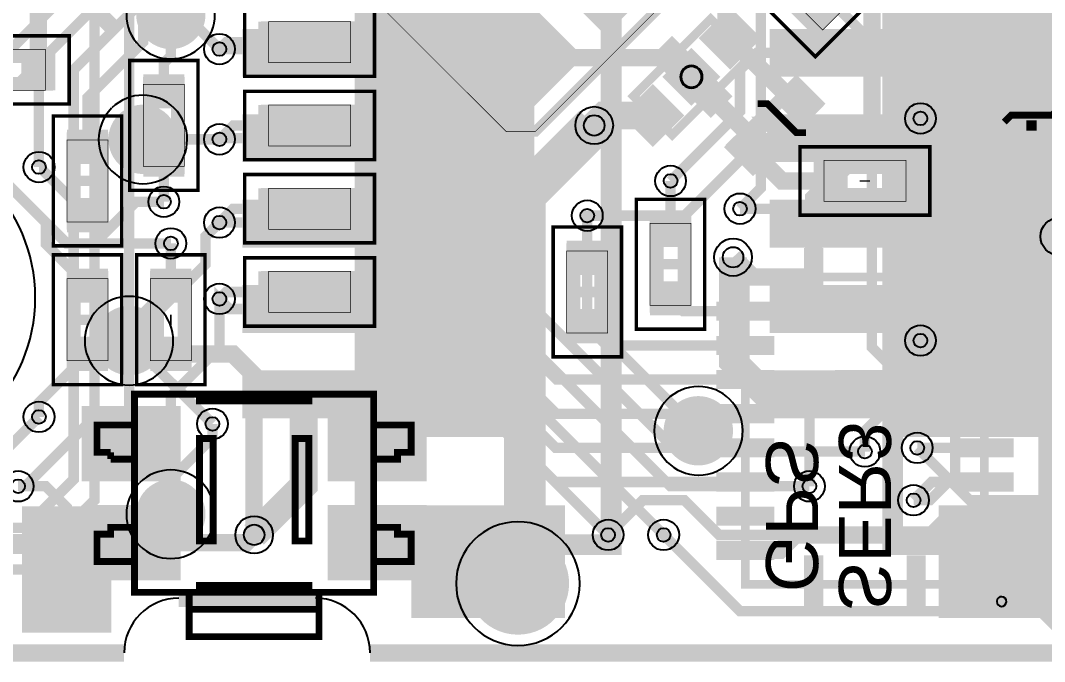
# Model space of a CAD drawing. Extents: x -347 to 2944, y -33 to 1648.
# Drawn here: x 873 to 1464, y -5 to 364 of the extents above; entities that cross this region are included whole.
import ezdxf

# ---------------------------------------------------------------- set-up
doc = ezdxf.new("R2010")
doc.units = 9
for name, color, linetype, true_color in [('BoardOutline', 7, 'Continuous', 0xff00ff), ('BottomLayer', 7, 'Continuous', 0x0000ff), ('BottomPasteMaskLayer', 7, 'Continuous', 0x800000), ('BottomSilkLayer', 7, 'Continuous', 0x808000), ('BottomSolderMaskLayer', 7, 'Continuous', 0xaa00ff), ('Document', 7, 'Continuous', 0xffffff), ('Hole', 7, 'Continuous', 0x222222), ('Inner2', 7, 'Continuous', 0x008000), ('Inner3', 7, 'Continuous', 0x00ff00), ('Inner4', 7, 'Continuous', 0x000080), ('Multi-Layer', 7, 'Continuous', 0xc0c0c0), ('TopLayer', 7, 'Continuous', 0xff0000), ('TopPasteMaskLayer', 7, 'Continuous', 0x808080), ('TopSilkLayer', 7, 'Continuous', 0xffff00), ('TopSolderMaskLayer', 7, 'Continuous', 0x800080)]:
    doc.layers.add(name, color=color, linetype=linetype, true_color=true_color)
doc.styles.get("Standard").update_dxf_attribs({"font": 'arial.ttf'})

msp = doc.modelspace()

# ---------------------------------------------------------------- hatches: boundary and pattern name
at = {"layer": 'BottomLayer'}
for points in [[(974.14, 353.86), (972.33, 352.26), (970.34, 350.88), (968.21, 349.76), (965.95, 348.9), (963.6, 348.33), (961.21, 348.04), (958.79, 348.04), (956.39, 348.33), (954.05, 348.9), (951.79, 349.76), (949.65, 350.88), (947.66, 352.26), (945.86, 353.86), (945.86, 353.86), (944.25, 355.66), (942.88, 357.65), (941.76, 359.79), (940.9, 362.05), (940.33, 364.39), (940.03, 366.79), (940.03, 369.21), (940.33, 371.6), (940.9, 373.95), (941.76, 376.21), (942.88, 378.35), (944.25, 380.33), (945.86, 382.14), (945.86, 382.14), (947.66, 383.74), (949.65, 385.11), (951.79, 386.24), (954.05, 387.09), (956.39, 387.67), (958.79, 387.96), (961.21, 387.96), (963.6, 387.67), (965.95, 387.09), (968.21, 386.24), (970.34, 385.11), (972.33, 383.74), (974.14, 382.14), (974.14, 382.14), (975.74, 380.33), (977.11, 378.35), (978.24, 376.21), (979.09, 373.95), (979.67, 371.6), (979.96, 369.21), (979.96, 366.79), (979.67, 364.39), (979.09, 362.05), (978.24, 359.79), (977.11, 357.65), (975.74, 355.66), (974.14, 353.86)], [(1072, 359.6), (1072, 332.04), (1001.13, 332.04), (1001.13, 359.6)], [(1376, 359.6), (1376, 332.04), (1305.13, 332.04), (1305.13, 359.6)], [(958.14, 281.86), (956.33, 280.26), (954.34, 278.88), (952.21, 277.76), (949.95, 276.91), (947.6, 276.33), (945.21, 276.04), (942.79, 276.04), (940.39, 276.33), (938.05, 276.91), (935.79, 277.76), (933.65, 278.88), (931.66, 280.26), (929.86, 281.86), (929.86, 281.86), (928.25, 283.67), (926.88, 285.65), (925.76, 287.79), (924.9, 290.05), (924.33, 292.39), (924.03, 294.79), (924.03, 297.21), (924.33, 299.6), (924.9, 301.95), (925.76, 304.21), (926.88, 306.35), (928.25, 308.33), (929.86, 310.14), (929.86, 310.14), (931.66, 311.74), (933.65, 313.11), (935.79, 314.24), (938.05, 315.09), (940.39, 315.67), (942.79, 315.96), (945.21, 315.96), (947.6, 315.67), (949.95, 315.09), (952.21, 314.24), (954.34, 313.11), (956.33, 311.74), (958.14, 310.14), (958.14, 310.14), (959.74, 308.33), (961.11, 306.35), (962.24, 304.21), (963.09, 301.95), (963.67, 299.6), (963.96, 297.21), (963.96, 294.79), (963.67, 292.39), (963.09, 290.05), (962.24, 287.79), (961.11, 285.65), (959.74, 283.67), (958.14, 281.86)], [(1072, 310.39), (1072, 282.83), (1001.13, 282.83), (1001.13, 310.39)], [(1376, 310.39), (1376, 282.83), (1305.13, 282.83), (1305.13, 310.39)], [(1072, 261.17), (1072, 233.61), (1001.13, 233.61), (1001.13, 261.17)], [(1376, 261.17), (1376, 233.61), (1305.13, 233.61), (1305.13, 261.17)], [(1072, 211.96), (1072, 184.4), (1001.13, 184.4), (1001.13, 211.96)], [(1376, 211.96), (1376, 184.4), (1305.13, 184.4), (1305.13, 211.96)], [(950.14, 165.86), (948.33, 164.26), (946.34, 162.88), (944.21, 161.76), (941.95, 160.91), (939.6, 160.33), (937.21, 160.04), (934.79, 160.04), (932.39, 160.33), (930.05, 160.91), (927.79, 161.76), (925.65, 162.88), (923.66, 164.26), (921.86, 165.86), (921.86, 165.86), (920.25, 167.67), (918.88, 169.65), (917.76, 171.79), (916.9, 174.05), (916.33, 176.39), (916.03, 178.79), (916.03, 181.21), (916.33, 183.6), (916.9, 185.95), (917.76, 188.21), (918.88, 190.35), (920.25, 192.33), (921.86, 194.14), (921.86, 194.14), (923.66, 195.74), (925.65, 197.12), (927.79, 198.24), (930.05, 199.09), (932.39, 199.67), (934.79, 199.96), (937.21, 199.96), (939.6, 199.67), (941.95, 199.09), (944.21, 198.24), (946.34, 197.12), (948.33, 195.74), (950.14, 194.14), (950.14, 194.14), (951.74, 192.33), (953.11, 190.35), (954.24, 188.21), (955.09, 185.95), (955.67, 183.6), (955.96, 181.21), (955.96, 178.79), (955.67, 176.39), (955.09, 174.05), (954.24, 171.79), (953.11, 169.65), (951.74, 167.67), (950.14, 165.86)], [(1072, 162.75), (1072, 135.19), (1001.13, 135.19), (1001.13, 162.75)], [(1376, 162.75), (1376, 135.19), (1305.13, 135.19), (1305.13, 162.75)], [(1264, 148), (1266.41, 147.85), (1268.78, 147.42), (1271.09, 146.7), (1273.29, 145.71), (1275.36, 144.46), (1277.26, 142.97), (1278.97, 141.26), (1280.46, 139.36), (1281.71, 137.29), (1282.7, 135.09), (1283.42, 132.79), (1283.85, 130.41), (1284, 128), (1284, 128), (1283.85, 125.59), (1283.42, 123.21), (1282.7, 120.91), (1281.71, 118.71), (1280.46, 116.64), (1278.97, 114.74), (1277.26, 113.03), (1275.36, 111.54), (1273.29, 110.29), (1271.09, 109.3), (1268.78, 108.58), (1266.41, 108.15), (1264, 108), (1264, 108), (1261.59, 108.15), (1259.21, 108.58), (1256.91, 109.3), (1254.7, 110.29), (1252.64, 111.54), (1250.74, 113.03), (1249.03, 114.74), (1247.54, 116.64), (1246.29, 118.71), (1245.3, 120.91), (1244.58, 123.21), (1244.14, 125.59), (1244, 128), (1244, 128), (1244.14, 130.41), (1244.58, 132.79), (1245.3, 135.09), (1246.29, 137.29), (1247.54, 139.36), (1249.03, 141.26), (1250.74, 142.97), (1252.64, 144.46), (1254.7, 145.71), (1256.91, 146.7), (1259.21, 147.42), (1261.59, 147.85), (1264, 148)], [(974.14, 65.86), (972.33, 64.26), (970.34, 62.88), (968.21, 61.76), (965.95, 60.91), (963.6, 60.33), (961.21, 60.04), (958.79, 60.04), (956.39, 60.33), (954.05, 60.91), (951.79, 61.76), (949.65, 62.88), (947.66, 64.26), (945.86, 65.86), (945.86, 65.86), (944.25, 67.67), (942.88, 69.65), (941.76, 71.79), (940.9, 74.05), (940.33, 76.39), (940.03, 78.79), (940.03, 81.21), (940.33, 83.6), (940.9, 85.95), (941.76, 88.21), (942.88, 90.35), (944.25, 92.33), (945.86, 94.14), (945.86, 94.14), (947.66, 95.74), (949.65, 97.12), (951.79, 98.24), (954.05, 99.09), (956.39, 99.67), (958.79, 99.96), (961.21, 99.96), (963.6, 99.67), (965.95, 99.09), (968.21, 98.24), (970.34, 97.12), (972.33, 95.74), (974.14, 94.14), (974.14, 94.14), (975.74, 92.33), (977.11, 90.35), (978.24, 88.21), (979.09, 85.95), (979.67, 83.6), (979.96, 81.21), (979.96, 78.79), (979.67, 76.39), (979.09, 74.05), (978.24, 71.79), (977.11, 69.65), (975.74, 67.67), (974.14, 65.86)], [(875, 13), (875, 83), (925, 83), (925, 13)], [(1186.16, 21.02), (1099.56, 21.02), (1099.56, 84), (1186.16, 84)], [(1490.16, 21.02), (1403.56, 21.02), (1403.56, 84), (1490.16, 84)]]:
    msp.add_hatch(color=256, dxfattribs=at).paths.add_polyline_path(points)
at = {"layer": 'BottomPasteMaskLayer'}
for points in [[(875, 13), (875, 83), (925, 83), (925, 13)], [(1186.16, 21.02), (1099.56, 21.02), (1099.56, 84), (1186.16, 84)], [(1490.16, 21.02), (1403.56, 21.02), (1403.56, 84), (1490.16, 84)]]:
    msp.add_hatch(color=256, dxfattribs=at).paths.add_polyline_path(points)
at = {"layer": 'BottomSolderMaskLayer'}
for points in [[(1243.28, 332), (1260, 348.72), (1276.72, 332), (1260, 315.28)], [(874.29, 11.6), (874.29, 84.4), (925.71, 84.4), (925.71, 11.6)], [(1187.16, 20.01), (1098.56, 20.01), (1098.56, 85), (1187.16, 85)], [(1491.16, 20.01), (1402.56, 20.01), (1402.56, 85), (1491.16, 85)]]:
    msp.add_hatch(color=256, dxfattribs=at).paths.add_polyline_path(points)
at = {"layer": 'Document'}
for points in [[(1075.93, 419.64), (1075.93, 124.36), (1169.44, 124.36), (1169.44, 419.64)], [(1379.93, 419.64), (1379.93, 124.36), (1473.44, 124.36), (1473.44, 419.64)], [(1324.2, 381.17), (1315.71, 372.69), (1332.68, 355.72), (1341.17, 364.2)], [(1024, 364), (1012, 364), (1012, 340), (1024, 340)], [(1068, 364), (1056, 364), (1056, 340), (1068, 340)], [(880, 324), (892, 324), (892, 348), (880, 348)], [(944, 332), (944, 320), (968, 320), (968, 332)], [(1319.31, 332.28), (1310.83, 323.8), (1327.8, 306.83), (1336.28, 315.31)], [(1444, 332), (1444, 320), (1468, 320), (1468, 332)], [(1024, 316), (1012, 316), (1012, 292), (1024, 292)], [(1068, 316), (1056, 316), (1056, 292), (1068, 292)], [(1288.2, 301.17), (1279.71, 292.69), (1296.68, 275.72), (1305.17, 284.2)], [(924, 288), (924, 300), (900, 300), (900, 288)], [(944, 288), (944, 276), (968, 276), (968, 288)], [(1344, 284), (1332, 284), (1332, 260), (1344, 260)], [(1388, 284), (1376, 284), (1376, 260), (1388, 260)], [(1444, 288), (1444, 276), (1468, 276), (1468, 288)], [(1024, 268), (1012, 268), (1012, 244), (1024, 244)], [(1068, 268), (1056, 268), (1056, 244), (1068, 244)], [(924, 244), (924, 256), (900, 256), (900, 244)], [(1260, 240), (1260, 252), (1236, 252), (1236, 240)], [(1212, 224), (1212, 236), (1188, 236), (1188, 224)], [(900, 220), (900, 208), (924, 208), (924, 220)], [(972, 208), (972, 220), (948, 220), (948, 208)], [(1024, 220), (1012, 220), (1012, 196), (1024, 196)], [(1068, 220), (1056, 220), (1056, 196), (1068, 196)], [(1260, 196), (1260, 208), (1236, 208), (1236, 196)], [(1212, 180), (1212, 192), (1188, 192), (1188, 180)], [(900, 176), (900, 164), (924, 164), (924, 176)], [(972, 164), (972, 176), (948, 176), (948, 164)]]:
    msp.add_hatch(color=256, dxfattribs=at).paths.add_polyline_path(points)
at = {"layer": 'Multi-Layer'}
msp.add_hatch(color=256, dxfattribs=at).paths.add_polyline_path([(1244.69, 332), (1260, 347.31), (1275.31, 332), (1260, 316.69)])
at = {"layer": 'TopLayer'}
for points in [[(1210.33, 357.48), (1171.35, 396.46), (1204.75, 429.86), (1243.73, 390.88)], [(929.98, 363.59), (923.29, 356.91), (895.46, 384.75), (902.14, 391.43)], [(1345.39, 368.69), (1331.47, 354.77), (1314.77, 371.47), (1328.69, 385.39)], [(1163.01, 310.15), (1124.03, 349.13), (1157.43, 382.53), (1196.41, 343.55)], [(1265.57, 354.27), (1282.27, 370.97), (1298.97, 354.27), (1282.27, 337.57)], [(1030.16, 340.19), (1010.47, 340.19), (1010.47, 363.81), (1030.16, 363.81)], [(1069.53, 340.19), (1049.84, 340.19), (1049.84, 363.81), (1069.53, 363.81)], [(1237.72, 343.13), (1248.86, 354.27), (1260, 343.13), (1248.86, 331.99)], [(873.84, 347.81), (893.53, 347.81), (893.53, 324.19), (873.84, 324.19)], [(967.81, 333.53), (967.81, 313.84), (944.19, 313.84), (944.19, 333.53)], [(1259.99, 320.86), (1271.13, 332), (1282.27, 320.86), (1271.13, 309.72)], [(1337.23, 316.53), (1323.31, 302.61), (1306.61, 319.31), (1320.52, 333.23)], [(1467.81, 333.53), (1467.81, 313.84), (1444.19, 313.84), (1444.19, 333.53)], [(1221.03, 309.73), (1237.73, 326.43), (1254.43, 309.73), (1237.73, 293.03)], [(1030.16, 292.19), (1010.47, 292.19), (1010.47, 315.81), (1030.16, 315.81)], [(1069.53, 292.19), (1049.84, 292.19), (1049.84, 315.81), (1069.53, 315.81)], [(900.19, 281.84), (900.19, 301.53), (923.81, 301.53), (923.81, 281.84)], [(1309.39, 288.69), (1295.47, 274.77), (1278.77, 291.47), (1292.69, 305.39)], [(967.81, 294.16), (967.81, 274.47), (944.19, 274.47), (944.19, 294.16)], [(1467.81, 294.16), (1467.81, 274.47), (1444.19, 274.47), (1444.19, 294.16)], [(1350.15, 260.19), (1330.47, 260.19), (1330.47, 283.81), (1350.15, 283.81)], [(1389.52, 260.19), (1369.84, 260.19), (1369.84, 283.81), (1389.52, 283.81)], [(1030.16, 244.19), (1010.47, 244.19), (1010.47, 267.81), (1030.16, 267.81)], [(1069.53, 244.19), (1049.84, 244.19), (1049.84, 267.81), (1069.53, 267.81)], [(900.19, 242.47), (900.19, 262.16), (923.81, 262.16), (923.81, 242.47)], [(1236.19, 233.84), (1236.19, 253.53), (1259.81, 253.53), (1259.81, 233.84)], [(1188.19, 217.84), (1188.19, 237.53), (1211.81, 237.53), (1211.81, 217.84)], [(1335.98, 199.85), (1324.96, 199.85), (1324.96, 233.31), (1335.98, 233.31)], [(1395.04, 199.85), (1384.01, 199.85), (1384.01, 233.31), (1395.04, 233.31)], [(923.81, 221.53), (923.81, 201.84), (900.19, 201.84), (900.19, 221.53)], [(948.19, 201.84), (948.19, 221.53), (971.81, 221.53), (971.81, 201.84)], [(1030.16, 196.19), (1010.47, 196.19), (1010.47, 219.81), (1030.16, 219.81)], [(1069.53, 196.19), (1049.84, 196.19), (1049.84, 219.81), (1069.53, 219.81)], [(1236.19, 194.47), (1236.19, 214.16), (1259.81, 214.16), (1259.81, 194.47)], [(1274.37, 191.39), (1274.37, 202.41), (1307.83, 202.41), (1307.83, 191.39)], [(1445.63, 202.41), (1445.63, 191.39), (1412.16, 191.39), (1412.16, 202.41)], [(1188.19, 178.47), (1188.19, 198.16), (1211.81, 198.16), (1211.81, 178.47)], [(923.81, 182.16), (923.81, 162.47), (900.19, 162.47), (900.19, 182.16)], [(948.19, 162.47), (948.19, 182.16), (971.81, 182.16), (971.81, 162.47)], [(1274.37, 171.7), (1274.37, 182.72), (1307.83, 182.72), (1307.83, 171.7)], [(1445.63, 182.72), (1445.63, 171.7), (1412.16, 171.7), (1412.16, 182.72)], [(1274.37, 152.02), (1274.37, 163.04), (1307.83, 163.04), (1307.83, 152.02)], [(1445.63, 163.04), (1445.63, 152.02), (1412.16, 152.02), (1412.16, 163.04)], [(1274.37, 132.33), (1274.37, 143.35), (1307.83, 143.35), (1307.83, 132.33)], [(1445.63, 143.35), (1445.63, 132.33), (1412.16, 132.33), (1412.16, 143.35)], [(909.57, 141.21), (964.69, 141.21), (964.69, 99.87), (909.57, 99.87)], [(1051.3, 141.21), (1106.42, 141.21), (1106.42, 99.87), (1051.3, 99.87)], [(1274.37, 112.65), (1274.37, 123.67), (1307.83, 123.67), (1307.83, 112.65)], [(1445.63, 123.67), (1445.63, 112.65), (1412.16, 112.65), (1412.16, 123.67)], [(1274.37, 92.96), (1274.37, 103.98), (1307.83, 103.98), (1307.83, 92.96)], [(1445.63, 103.98), (1445.63, 92.96), (1412.16, 92.96), (1412.16, 103.98)], [(909.57, 84.13), (964.69, 84.13), (964.69, 42.79), (909.57, 42.79)], [(1051.3, 84.13), (1106.42, 84.13), (1106.42, 42.79), (1051.3, 42.79)], [(1274.37, 73.28), (1274.37, 84.3), (1307.83, 84.3), (1307.83, 73.28)], [(1445.63, 84.3), (1445.63, 73.28), (1412.16, 73.28), (1412.16, 84.3)], [(1130.47, 40), (1130.69, 43.56), (1131.33, 47.07), (1132.39, 50.47), (1133.85, 53.72), (1135.7, 56.77), (1137.9, 59.58), (1140.42, 62.1), (1143.22, 64.3), (1146.28, 66.15), (1149.53, 67.61), (1152.93, 68.67), (1156.44, 69.31), (1160, 69.53), (1160, 69.53), (1163.56, 69.31), (1167.06, 68.67), (1170.47, 67.61), (1173.72, 66.15), (1176.77, 64.3), (1179.58, 62.1), (1182.1, 59.58), (1184.3, 56.77), (1186.14, 53.72), (1187.61, 50.47), (1188.67, 47.07), (1189.31, 43.56), (1189.53, 40), (1189.53, 40), (1189.31, 36.44), (1188.67, 32.93), (1187.61, 29.53), (1186.14, 26.28), (1184.3, 23.23), (1182.1, 20.42), (1179.58, 17.9), (1176.77, 15.7), (1173.72, 13.85), (1170.47, 12.39), (1167.06, 11.33), (1163.56, 10.69), (1160, 10.47), (1160, 10.47), (1156.44, 10.69), (1152.93, 11.33), (1149.53, 12.39), (1146.28, 13.85), (1143.22, 15.7), (1140.42, 17.9), (1137.9, 20.42), (1135.7, 23.23), (1133.85, 26.28), (1132.39, 29.53), (1131.33, 32.93), (1130.69, 36.44), (1130.47, 40)], [(1274.37, 53.59), (1274.37, 64.61), (1307.83, 64.61), (1307.83, 53.59)], [(1445.63, 64.61), (1445.63, 53.59), (1412.16, 53.59), (1412.16, 64.61)], [(1324.96, 56.15), (1335.98, 56.15), (1335.98, 22.68), (1324.96, 22.68)], [(1384.01, 56.15), (1395.04, 56.15), (1395.04, 22.68), (1384.01, 22.68)]]:
    msp.add_hatch(color=256, dxfattribs=at).paths.add_polyline_path(points)
at = {"layer": 'TopPasteMaskLayer'}
for points in [[(1210.33, 357.48), (1171.35, 396.46), (1204.75, 429.86), (1243.73, 390.88)], [(1163.01, 310.15), (1124.03, 349.13), (1157.43, 382.53), (1196.41, 343.55)], [(1265.57, 354.27), (1282.27, 370.97), (1298.97, 354.27), (1282.27, 337.57)], [(1237.72, 343.13), (1248.86, 354.27), (1260, 343.13), (1248.86, 331.99)], [(1259.99, 320.86), (1271.13, 332), (1282.27, 320.86), (1271.13, 309.72)], [(1221.03, 309.73), (1237.73, 326.43), (1254.43, 309.73), (1237.73, 293.03)], [(909.57, 141.21), (964.69, 141.21), (964.69, 99.87), (909.57, 99.87)], [(1051.3, 141.21), (1106.42, 141.21), (1106.42, 99.87), (1051.3, 99.87)], [(909.57, 84.13), (964.69, 84.13), (964.69, 42.79), (909.57, 42.79)], [(1051.3, 84.13), (1106.42, 84.13), (1106.42, 42.79), (1051.3, 42.79)]]:
    msp.add_hatch(color=256, dxfattribs=at).paths.add_polyline_path(points)
at = {"layer": 'TopSilkLayer'}
for points in [[(1043, 363.81), (1037, 363.81), (1037, 340.19), (1043, 340.19)], [(1043, 315.81), (1037, 315.81), (1037, 292.19), (1043, 292.19)], [(944.19, 307), (944.19, 301), (967.81, 301), (967.81, 307)], [(923.81, 269), (923.81, 275), (900.19, 275), (900.19, 269)], [(1043, 267.81), (1037, 267.81), (1037, 244.19), (1043, 244.19)], [(1259.81, 221), (1259.81, 227), (1236.19, 227), (1236.19, 221)], [(1043, 219.81), (1037, 219.81), (1037, 196.19), (1043, 196.19)], [(1211.81, 205), (1211.81, 211), (1188.19, 211), (1188.19, 205)], [(900.19, 195), (900.19, 189), (923.81, 189), (923.81, 195)]]:
    msp.add_hatch(color=256, dxfattribs=at).paths.add_polyline_path(points)
at = {"layer": 'TopSolderMaskLayer'}
for points in [[(1210.43, 355.95), (1170.04, 396.57), (1204.65, 431.39), (1245.04, 390.77)], [(1163.11, 308.62), (1122.72, 349.24), (1157.33, 384.06), (1197.72, 343.44)], [(1264.15, 354.27), (1282.27, 372.39), (1300.39, 354.27), (1282.27, 336.15)], [(1236.31, 343.13), (1248.86, 355.68), (1261.41, 343.13), (1248.86, 330.58)], [(1243.28, 332), (1260, 348.72), (1276.72, 332), (1260, 315.28)], [(1258.58, 320.86), (1271.13, 333.41), (1283.68, 320.86), (1271.13, 308.31)], [(1219.61, 309.73), (1237.73, 327.85), (1255.85, 309.73), (1237.73, 291.61)], [(908.57, 142.21), (965.69, 142.21), (965.69, 98.87), (908.57, 98.87)], [(1050.3, 142.21), (1107.42, 142.21), (1107.42, 98.87), (1050.3, 98.87)], [(908.57, 85.13), (965.69, 85.13), (965.69, 41.79), (908.57, 41.79)], [(1050.3, 85.13), (1107.42, 85.13), (1107.42, 41.79), (1050.3, 41.79)]]:
    msp.add_hatch(color=256, dxfattribs=at).paths.add_polyline_path(points)

# ---------------------------------------------------------------- linework, layer by layer
at = {"layer": 'BoardOutline', "const_width": 10}
for points in [[(964.56, 31.5), (1043.31, 31.5)], [(933.07, 0), (27.56, 0)], [(2728.34, 0), (1074.8, 0)]]:
    msp.add_lwpolyline(points, dxfattribs=at)
at = {"layer": 'BoardOutline'}
for centre, start, end in [((964.57, 0), 90, 180), ((1043.3, 0), 360, 90)]:
    msp.add_arc(centre, 31.5, start, end, dxfattribs=at)
at = {"layer": 'BottomLayer'}
for points, const_width in [([(1036.56, 800), (996, 800), (976, 780), (976, 720), (1060, 636), (1060, 588), (1048, 576), (1048, 504), (884, 340), (884, 280)], 6), ([(1480, 348), (1384, 444), (1384, 532)], 6), ([(1328, 480), (1392, 416), (1392, 356), (1381.82, 345.82), (1340.56, 345.82), (1297.82, 345.82), (1288, 336), (1288, 312), (1248, 272)], 6), ([(920, 452), (920, 400), (864, 344), (864, 300)], 6), ([(960, 368), (968, 368), (988, 348), (1034.38, 348), (1036.56, 345.82)], 6), ([(960, 236), (900, 236), (808, 328), (808, 336)], 6), ([(1340.56, 247.39), (1371.39, 247.39), (1392, 268), (1392, 308)], 6), ([(1036.56, 296.61), (988.6, 296.61), (988, 296), (944, 296)], 6), ([(1340.56, 296.61), (1300.6, 296.61), (1256, 252), (1200, 252), (1200, 192), (1264, 128)], 6), ([(936, 180), (980, 224), (980, 240), (988, 248), (1035.96, 248), (1036.56, 247.39)], 6), ([(1340.56, 148.97), (1303.03, 148.97), (1284, 168), (1284, 228)], 16), ([(1036.56, 198.18), (993.82, 198.18), (988, 204), (988, 176), (960, 148), (960, 80)], 6), ([(1392, 180), (1373.82, 198.18), (1340.56, 198.18)], 6), ([(1036.56, 148.97), (1036.56, 96.57), (1008, 68)], 16), ([(1340.56, 148.97), (1344, 145.54)], 10), ([(900, 48), (900, 84), (888, 96), (872, 96)], 6)]:
    msp.add_lwpolyline(points, dxfattribs=dict(at, const_width=const_width))
at = {"layer": 'BottomSilkLayer', "const_width": 12}
for points in [[(1213.73, 481.64), (1213.73, 62.35), (1072, 62.35), (1072, 481.64), (1213.73, 481.64)], [(1517.73, 481.64), (1517.73, 62.35), (1376, 62.35), (1376, 481.64), (1517.73, 481.64)]]:
    msp.add_lwpolyline(points, close=True, dxfattribs=at)
at = {"layer": 'BottomSilkLayer'}
for centre, radius, start, end in [((959.9, 367.9), 25.53, 135.30152, 134.69848), ((943.9, 295.9), 25.53, 135.30152, 134.69848), ((787.4, 204.74), 94.49, 0.06973, 359.93027), ((935.9, 179.9), 25.53, 135.30152, 134.69848), ((1264.13, 128), 25.53, 270.30298, 270), ((959.9, 79.9), 25.53, 135.30152, 134.69848)]:
    msp.add_arc(centre, radius, start, end, dxfattribs=at)
at = {"layer": 'BottomSolderMaskLayer'}
for points in [[(1255.43, 336.56), (1255.44, 336.57)], [(1264.56, 327.43), (1264.57, 327.44)]]:
    msp.add_lwpolyline(points, close=True, dxfattribs=at)
for start, end in [(135, 315), (315, 135)]:
    msp.add_arc((1260, 332), 6.46, start, end, dxfattribs=at)
at = {"layer": 'Document'}
for points, const_width in [([(1169.96, 300.41), (1153.26, 300.41), (1053.04, 400.63), (1053.04, 417.33), (1136.55, 500.85), (1153.26, 500.85), (1253.48, 400.63), (1253.48, 383.93), (1169.96, 300.41)], 0.39), ([(1384.36, 396.53), (1331.47, 343.63), (1303.63, 371.47), (1356.52, 424.37), (1384.36, 396.53)], 2), ([(1369.05, 392.35), (1335.65, 358.94), (1318.94, 375.65), (1352.35, 409.05), (1369.05, 392.35)], 0.39), ([(1077.4, 332.31), (1002.6, 332.31), (1002.6, 371.68), (1077.4, 371.68), (1077.4, 332.31)], 2), ([(1063.62, 340.19), (1016.38, 340.19), (1016.38, 363.81), (1063.62, 363.81), (1063.62, 340.19)], 0.39), ([(826.6, 355.68), (901.4, 355.68), (901.4, 316.31), (826.6, 316.31), (826.6, 355.68)], 2), ([(840.38, 347.81), (887.62, 347.81), (887.62, 324.19), (840.38, 324.19), (840.38, 347.81)], 0.39), ([(975.68, 341.4), (975.68, 266.6), (936.31, 266.6), (936.31, 341.4), (975.68, 341.4)], 2), ([(967.81, 327.62), (967.81, 280.38), (944.19, 280.38), (944.19, 327.62), (967.81, 327.62)], 0.39), ([(1077.4, 284.31), (1002.6, 284.31), (1002.6, 323.68), (1077.4, 323.68), (1077.4, 284.31)], 2), ([(1063.62, 292.19), (1016.38, 292.19), (1016.38, 315.81), (1063.62, 315.81), (1063.62, 292.19)], 0.39), ([(892.31, 234.6), (892.31, 309.4), (931.68, 309.4), (931.68, 234.6), (892.31, 234.6)], 2), ([(900.19, 248.38), (900.19, 295.62), (923.81, 295.62), (923.81, 248.38), (900.19, 248.38)], 0.39), ([(1397.4, 252.31), (1322.6, 252.31), (1322.6, 291.68), (1397.4, 291.68), (1397.4, 252.31)], 2), ([(1383.62, 260.19), (1336.38, 260.19), (1336.38, 283.81), (1383.62, 283.81), (1383.62, 260.19)], 0.39), ([(1077.4, 236.31), (1002.6, 236.31), (1002.6, 275.68), (1077.4, 275.68), (1077.4, 236.31)], 2), ([(1063.62, 244.19), (1016.38, 244.19), (1016.38, 267.81), (1063.62, 267.81), (1063.62, 244.19)], 0.39), ([(1228.31, 186.6), (1228.31, 261.4), (1267.68, 261.4), (1267.68, 186.6), (1228.31, 186.6)], 2), ([(1180.31, 170.6), (1180.31, 245.4), (1219.68, 245.4), (1219.68, 170.6), (1180.31, 170.6)], 2), ([(1236.19, 200.38), (1236.19, 247.62), (1259.81, 247.62), (1259.81, 200.38), (1236.19, 200.38)], 0.39), ([(931.68, 229.4), (931.68, 154.6), (892.31, 154.6), (892.31, 229.4), (931.68, 229.4)], 2), ([(940.31, 154.6), (940.31, 229.4), (979.68, 229.4), (979.68, 154.6), (940.31, 154.6)], 2), ([(1188.19, 184.38), (1188.19, 231.62), (1211.81, 231.62), (1211.81, 184.38), (1188.19, 184.38)], 0.39), ([(1077.4, 188.31), (1002.6, 188.31), (1002.6, 227.68), (1077.4, 227.68), (1077.4, 188.31)], 2), ([(1063.62, 196.19), (1016.38, 196.19), (1016.38, 219.81), (1063.62, 219.81), (1063.62, 196.19)], 0.39), ([(923.81, 215.62), (923.81, 168.38), (900.19, 168.38), (900.19, 215.62), (923.81, 215.62)], 0.39), ([(948.19, 168.38), (948.19, 215.62), (971.81, 215.62), (971.81, 168.38), (948.19, 168.38)], 0.39), ([(1076.9, 34.91), (1045.4, 34.91), (970.6, 34.91), (939.1, 34.91), (939.1, 149.09), (1076.9, 149.09), (1076.9, 34.91)], 3.94), ([(976.5, 123.5), (976.5, 64.44), (984.38, 64.44), (984.38, 123.5), (976.5, 123.5)], 3.94), ([(1039.49, 64.44), (1039.49, 123.5), (1031.62, 123.5), (1031.62, 64.44), (1039.49, 64.44)], 3.94)]:
    msp.add_lwpolyline(points, close=True, dxfattribs=dict(at, const_width=const_width))
for points, const_width in [([(1363.8, 392.48), (1335.51, 364.2)], 8), ([(1060, 360), (1020, 360)], 8), ([(844, 344), (884, 344)], 8), ([(1060, 344), (1020, 344)], 8), ([(844, 328), (884, 328)], 8), ([(948, 324), (948, 284)], 8), ([(964, 324), (964, 284)], 8), ([(1316.48, 323.8), (1288.2, 295.51)], 8), ([(1448, 324), (1448, 284)], 8), ([(1464, 324), (1464, 284)], 8), ([(1060, 312), (1020, 312)], 8), ([(1327.8, 312.48), (1299.51, 284.2)], 8), ([(904, 252), (904, 292)], 8), ([(920, 252), (920, 292)], 8), ([(1060, 296), (1020, 296)], 8), ([(1380, 280), (1340, 280)], 8), ([(1060, 264), (1020, 264)], 8), ([(1380, 264), (1340, 264)], 8), ([(1060, 248), (1020, 248)], 8), ([(1240, 204), (1240, 244)], 8), ([(1256, 204), (1256, 244)], 8), ([(1192, 188), (1192, 228)], 8), ([(1208, 188), (1208, 228)], 8), ([(1060, 216), (1020, 216)], 8), ([(904, 212), (904, 172)], 8), ([(920, 212), (920, 172)], 8), ([(952, 172), (952, 212)], 8), ([(968, 172), (968, 212)], 8), ([(1060, 200), (1020, 200)], 8), ([(937.13, 131.37), (917.45, 131.37), (917.45, 115.62), (925.32, 115.62)], 3.94), ([(1078.86, 131.37), (1098.55, 131.37), (1098.55, 115.62), (1090.67, 115.62), (1090.67, 111.68), (1078.86, 111.68)], 3.94), ([(925.32, 111.68), (937.13, 111.68)], 3.94), ([(937.13, 52.63), (917.45, 52.63), (917.45, 68.38), (925.32, 68.38), (925.32, 72.31), (937.13, 72.31)], 3.94), ([(1078.86, 52.63), (1098.55, 52.63), (1098.55, 68.38), (1090.67, 68.38), (1090.67, 72.31), (1078.86, 72.31)], 3.94), ([(970.6, 34.91), (970.6, 25.07), (970.6, 9.32), (1045.4, 9.32), (1045.4, 34.91)], 3.94), ([(970.6, 25.07), (1045.4, 25.07)], 3.94)]:
    msp.add_lwpolyline(points, dxfattribs=dict(at, const_width=const_width))
for centre, radius, start, end in [((787.4, 204.74), 94.49, 0.06973, 359.93027), ((1160, 39.91), 35.65, 0.15268, 359.84732)]:
    msp.add_arc(centre, radius, start, end, dxfattribs=at)
at = {"layer": 'Hole'}
for centre, radius in [((988, 348), 3.94), ((1204, 304), 5.91), ((1392, 308), 3.94), ((988, 296), 3.94), ((884, 280), 3.94), ((1248, 272), 3.94), ((956, 260), 3.94), ((1288, 256), 3.94), ((1200, 252), 3.94), ((988, 248), 3.94), ((960, 236), 3.94), ((1284, 228), 5.91), ((988, 204), 3.94), ((1392, 180), 3.94), ((884, 136), 3.94), ((984, 132), 3.94), ((1360, 116), 3.94), ((1390.15, 118.16), 3.94), ((872, 96), 3.94), ((1328, 96), 3.94), ((1388, 88), 3.94), ((1008, 68), 5.91), ((1212, 68), 3.94), ((1244, 68), 3.94)]:
    msp.add_circle(centre, radius, dxfattribs=at)
at = {"layer": 'Inner2', "const_width": 6}
for points in [[(480, 176), (488, 168), (616, 168), (648, 200), (648, 284), (680, 316), (816, 316), (828, 328), (872, 328), (1012, 468), (1012, 532), (1008, 536), (1008, 568), (1020, 580)], [(688, 140), (688, 108), (720, 72), (876, 72), (904, 100), (904, 336), (1028, 460), (1028, 544)], [(1392, 308), (1392, 324), (1272, 444), (1052, 444)], [(956, 260), (940, 260), (916, 236), (916, 88), (888, 60), (672, 60), (648, 84)], [(2480, 160), (2336, 160), (2288, 112), (2252, 76), (1928, 76), (1860, 144), (1736, 144), (1728, 144), (1536, 144), (1424, 256), (1288, 256)], [(884, 136), (832, 84), (732, 84), (708, 108), (708, 120)], [(984, 132), (984, 124), (908, 48), (484, 48), (440, 92)], [(1390.15, 118.16), (1420.31, 88), (1660, 88), (1696, 124), (1752, 124)], [(1732, 104), (1700, 104), (1672, 76), (1404, 76), (1396, 68), (1276, 68), (1256, 88), (1232, 88), (1212, 68)], [(1664, 48), (1640, 24), (1288, 24), (1244, 68)]]:
    msp.add_lwpolyline(points, dxfattribs=at)
at = {"layer": 'Inner3', "const_width": 6}
for points in [[(1504, 116), (1428, 192), (1428, 1028), (1396, 1060)], [(1504, 144), (1440, 208), (1440, 1044), (1424, 1060)], [(1392, 180), (1416, 204), (1416, 1000), (1408, 1008)], [(872, 96), (876, 96), (916, 136), (916, 424), (900, 440), (900, 464), (916, 480), (948, 480), (948, 908)], [(1224, 868), (1200, 892), (1176, 892), (1104, 820), (1104, 176), (1212, 68)], [(1200, 864), (1188, 876), (1180, 876), (1116, 812), (1116, 196), (1244, 68)], [(1328, 96), (1248, 96), (1128, 216), (1128, 792), (1172, 836)], [(1360, 116), (1252, 116), (1140, 228), (1140, 772), (1196, 828), (1196, 840)], [(1256, 732), (1300, 688), (1300, 268), (1288, 256)], [(1388, 88), (1397.52, 88), (1412, 102.47), (1412, 128), (1364, 176), (1364, 376), (1404, 416), (1404, 592), (1396, 600)], [(984, 132), (936, 180), (936, 428), (944, 436), (944, 456)]]:
    msp.add_lwpolyline(points, dxfattribs=at)
at = {"layer": 'Inner4', "const_width": 24}
for points in [[(1164, 20), (1164, 264), (1204, 304)], [(1472, 240), (1472, 20)]]:
    msp.add_lwpolyline(points, dxfattribs=at)
at = {"layer": 'Multi-Layer'}
for points in [[(1255.82, 336.18), (1255.82, 336.18)], [(1264.18, 327.82), (1264.18, 327.82)]]:
    msp.add_lwpolyline(points, close=True, dxfattribs=at)
for centre, radius in [((988, 348), 8.86), ((1204, 304), 10.82), ((1392, 308), 8.86), ((988, 296), 8.86), ((884, 280), 8.86), ((1248, 272), 8.86), ((956, 260), 8.86), ((1200, 252), 8.86), ((1288, 256), 8.86), ((988, 248), 8.86), ((1472, 240), 10.82), ((960, 236), 8.86), ((1284, 228), 10.82), ((988, 204), 8.86), ((1392, 180), 8.86), ((884, 136), 8.86), ((984, 132), 8.86), ((1360, 116), 8.86), ((1390.15, 118.16), 8.86), ((872, 96), 8.86), ((1328, 96), 8.86), ((1388, 88), 8.86), ((1008, 68), 10.82), ((1212, 68), 8.86), ((1244, 68), 8.86)]:
    msp.add_circle(centre, radius, dxfattribs=at)
for start, end in [(315, 135), (135, 315)]:
    msp.add_arc((1260, 332), 5.91, start, end, dxfattribs=at)
at = {"layer": 'TopLayer'}
for points, const_width in [([(1634.08, 381.92), (1627.69, 381.92), (1587.51, 422.09), (1553.61, 456), (1552, 456), (1453.45, 456), (1440, 469.45), (1437.27, 466.72), (1406.56, 436.01), (1368.47, 397.92), (1357.92, 397.92), (1364, 391.84), (1364, 304), (1379.68, 288.31), (1379.68, 272), (1389.52, 262.16), (1389.52, 216.58)], 10), ([(1420.48, 422.09), (1392, 393.61), (1392, 336), (1416, 312), (1416, 209.79), (1428.89, 196.9)], 6), ([(883.68, 336), (883.68, 380.31), (848, 416), (829.27, 416), (801.36, 388.09)], 10), ([(1434.4, 408.17), (1404, 377.77), (1404, 344), (1428, 320), (1428, 236), (1456, 208), (1456, 184), (1449.21, 177.21), (1428.89, 177.21)], 6), ([(940.55, 402.01), (960, 382.56), (960, 344), (956, 340), (956, 323.68)], 6), ([(1321.92, 317.92), (1318.62, 317.92), (1282.27, 354.27), (1280, 356.54), (1280, 392)], 10), ([(926.64, 388.09), (944, 370.72), (944, 352), (912, 320), (912, 291.68)], 6), ([(1020.31, 352), (992, 352), (988, 348)], 6), ([(1291.1, 157.53), (1182.47, 157.53), (1108, 232), (1108, 304), (1104, 308), (1104, 307.68), (1059.68, 352)], 6), ([(1160.22, 346.34), (1163.43, 343.13), (1248.86, 343.13), (1260, 332)], 10), ([(1284, 228), (1295.41, 216.58), (1330.47, 216.58), (1330.47, 262.16), (1340.31, 272), (1312.16, 272), (1294.08, 290.08), (1294.08, 297.92), (1271.13, 320.86)], 10), ([(1456, 323.68), (1460.19, 319.5), (1504, 319.5)], 10), ([(1204, 304), (1209.73, 309.73), (1237.73, 309.73)], 16), ([(1020.31, 304), (996, 304), (988, 296)], 6), ([(1291.1, 137.84), (1182.16, 137.84), (1096, 224), (1096, 267.68), (1059.68, 304)], 6), ([(864, 300), (864, 272), (888, 248), (888, 235.68), (912, 211.68)], 6), ([(1456, 284.31), (1459.68, 288), (1488.25, 288), (1504, 288), (1519.74, 288)], 10), ([(956, 284.31), (956, 260)], 6), ([(884, 280), (884.31, 280), (912, 252.31)], 6), ([(1248, 243.68), (1248, 272)], 6), ([(1020.31, 256), (996, 256), (988, 248)], 6), ([(1291.1, 118.16), (1181.84, 118.16), (1084, 216), (1084, 244), (1072, 256), (1059.68, 256)], 6), ([(1200, 227.68), (1200, 252)], 6), ([(937.13, 120.54), (936, 121.68), (936, 187.68), (960, 211.68), (960, 236)], 6), ([(1020.31, 208), (992, 208), (988, 204)], 6), ([(1291.1, 98.47), (1181.53, 98.47), (1072, 208), (1059.68, 208)], 6), ([(1248, 204.31), (1255.41, 196.9), (1291.1, 196.9)], 6), ([(1291.1, 177.21), (1211.1, 177.21), (1200, 188.31)], 6), ([(744, 104), (764.31, 83.68), (812, 83.68), (844.31, 83.68), (864.54, 63.46), (937.13, 63.46), (1003.45, 63.46), (1008, 68), (1008, 160), (995.68, 172.31), (960, 172.31)], 10), ([(912, 172.31), (884, 144.31), (884, 136)], 6), ([(1428.89, 157.53), (1426.42, 160), (1344, 160), (1328, 144), (1328, 96)], 6), ([(1428.89, 137.84), (1369.84, 137.84), (1360, 128), (1360, 116)], 6), ([(1428.89, 118.16), (1390.15, 118.16)], 6), ([(1388, 88), (1398.47, 98.47), (1428.89, 98.47)], 6), ([(1291.1, 59.1), (1311.1, 59.1), (1320, 68), (1400, 68), (1408, 60), (1428, 60), (1428.89, 59.1), (1472, 16), (1584, 16), (1603.68, 35.68), (1603.68, 48)], 10)]:
    msp.add_lwpolyline(points, dxfattribs=dict(at, const_width=const_width))
at = {"layer": 'TopSilkLayer'}
for points, const_width in [([(1169.96, 300.41), (1153.26, 300.41), (1053.04, 400.63), (1053.04, 417.33), (1136.55, 500.85), (1153.26, 500.85), (1253.48, 400.63), (1253.48, 383.93), (1169.96, 300.41)], 5.91), ([(1248.86, 298.59), (1226.59, 320.86), (1271.13, 365.41), (1293.4, 343.13), (1248.86, 298.59)], 5), ([(1310.12, 297.64), (1305.88, 301.88), (1301.63, 306.12), (1310.12, 306.12), (1310.12, 297.64)], 6), ([(1462, 301), (1456, 301), (1450, 301), (1456, 307), (1462, 301)], 6), ([(1428.89, 39.42), (1291.1, 39.42), (1291.1, 216.58), (1428.89, 216.58), (1428.89, 39.42)], 5)]:
    msp.add_lwpolyline(points, close=True, dxfattribs=dict(at, const_width=const_width))
for points, const_width in [([(1298.25, 316.53), (1303.82, 316.53), (1320.52, 299.82), (1326.09, 299.82)], 3.94), ([(1440.25, 305.97), (1444.19, 309.9), (1467.81, 309.9), (1471.75, 313.84)], 3.94), ([(1310.12, 306.12), (1305.88, 301.88)], 6), ([(1456, 307), (1456, 301)], 6), ([(1360, 271.61), (1360, 272.39)], 6), ([(959.6, 192), (960.39, 192)], 6), ([(974.53, 145.15), (1041.46, 145.15)], 3.94), ([(925.32, 115.62), (925.32, 111.68)], 3.94), ([(974.53, 38.85), (1041.46, 38.85)], 3.94)]:
    msp.add_lwpolyline(points, dxfattribs=dict(at, const_width=const_width))
for centre, radius, start, end in [((787.4, 204.74), 94.49, 0.06973, 359.93027), ((1438.73, 29.58), 2.78, 180.28857, 175.13021)]:
    msp.add_arc(centre, radius, start, end, dxfattribs=at)
at = {"layer": 'TopSolderMaskLayer'}
for points in [[(1255.43, 336.56), (1255.44, 336.57)], [(1264.56, 327.43), (1264.57, 327.44)]]:
    msp.add_lwpolyline(points, close=True, dxfattribs=at)
for start, end in [(135, 315), (315, 135)]:
    msp.add_arc((1260, 332), 6.46, start, end, dxfattribs=at)

# ---------------------------------------------------------------- texts
at = {"layer": 'BottomSilkLayer', "text_generation_flag": 2}
for s, p in [('SER3', (1345, 24)), ('GPS', (1303, 35))]:
    msp.add_text(s, height=30, rotation=270, dxfattribs=at).set_placement(p)

doc.saveas('drawing.dxf')
